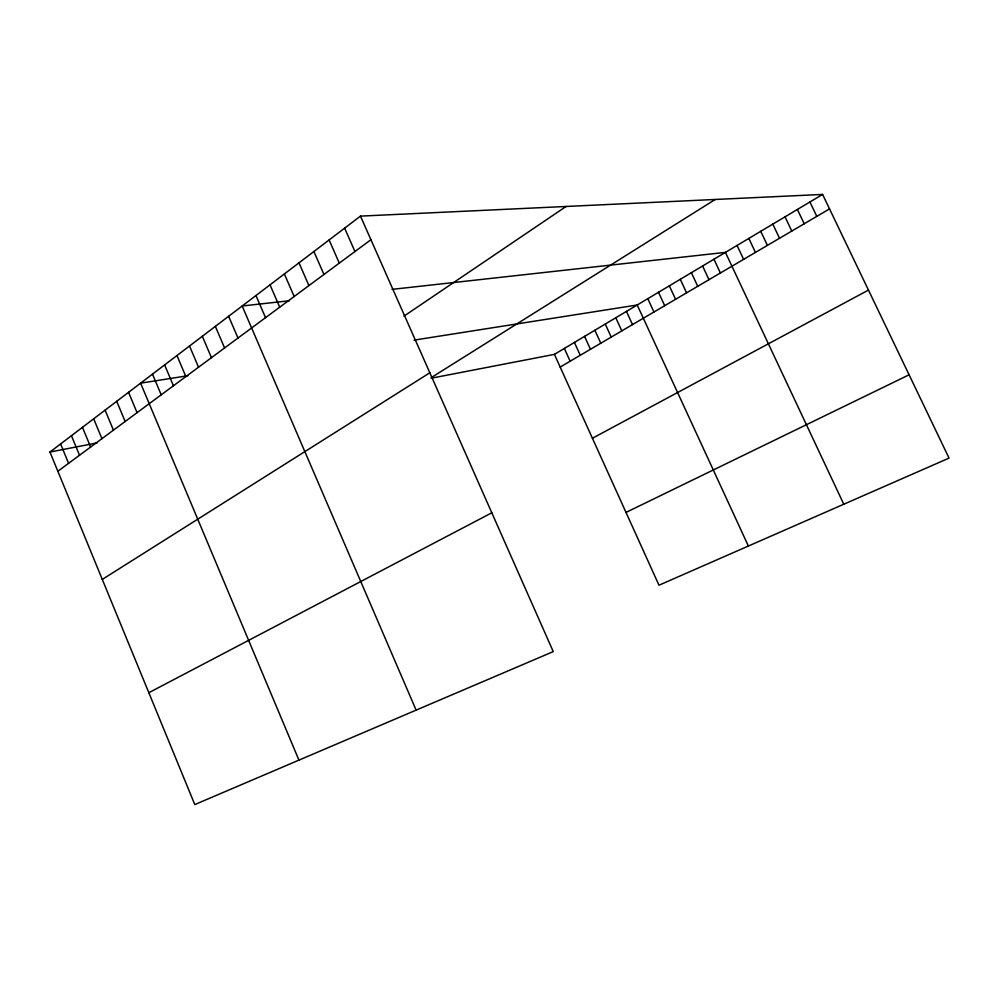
<?xml version="1.0" encoding="UTF-8"?>
<svg xmlns="http://www.w3.org/2000/svg" width="999" height="999" viewBox="0 0 999 999"><rect width="100%" height="100%" fill="white"/><g stroke="black" fill="none" stroke-linecap="round" stroke-linejoin="round"><path stroke-width="1.5" d="M360.477 216.121L553.259 651.61L194.793 804.57L49.95 452.035L360.477 216.121L822.589 194.43L949.05 458.104L658.978 585.214L554.42 354.37L431.268 378.209M57.855 471.266L370.929 239.723M403.896 316.196L566.083 206.468M102.285 579.408L429.832 372.777M431.156 377.672L715.222 199.475M554.42 354.37L822.589 194.43M560.177 367.07L829.532 208.903M592.419 438.249L868.468 290.085M148.839 692.707L491.808 512.787M626.011 512.412L909.102 374.8M49.95 452.035L97.103 442.907M188.037 375.699L140.597 383.166L298.938 760.127M414.061 340.122L637.212 304.995L748.376 546.041M289.435 300.749L242.17 305.994L416.121 710.127M392.033 289.373L725.436 252.372L843.78 504.233M809.914 201.998L816.795 216.383M797.389 209.465L804.22 223.776M785.027 216.833L791.795 231.069M772.814 224.126L779.532 238.262M760.751 231.318L767.407 245.379M748.838 238.424L755.444 252.41M737.062 245.442L743.618 259.353M713.948 259.228L720.404 272.989M702.597 265.996L708.99 279.683M691.383 272.69L697.727 286.301M680.294 279.308L686.588 292.844M669.33 285.839L675.586 299.3M658.503 292.295L664.71 305.694M647.802 298.676L653.958 312M626.448 311.413L632.504 324.6M615.796 317.769L621.815 330.881M605.269 324.051L611.238 337.088M594.867 330.257L600.786 343.219M584.577 336.388L590.459 349.288M574.413 342.445L580.244 355.282M564.36 348.439L570.154 361.213M344.63 228.159L354.945 251.536M329.108 239.947L339.285 263.124M313.898 251.511L323.951 274.463M298.988 262.837L308.916 285.589M284.365 273.938L294.168 296.491M270.03 284.84L279.708 307.18M255.969 295.517L265.534 317.67M228.634 316.283L237.974 338.049M215.359 326.373L224.588 347.952M202.322 336.276L211.438 357.679M189.523 345.991L198.539 367.22M176.96 355.544L185.876 376.586M164.623 364.91L173.439 385.789M152.497 374.126L161.214 394.817M128.546 392.32L137.075 412.674M116.721 401.311L125.15 421.491M105.095 410.139L113.436 430.157M93.681 418.806L101.923 438.673M82.467 427.335L90.622 447.028M71.441 435.714L79.508 455.244M60.602 443.943L68.581 463.324"/></g></svg>
